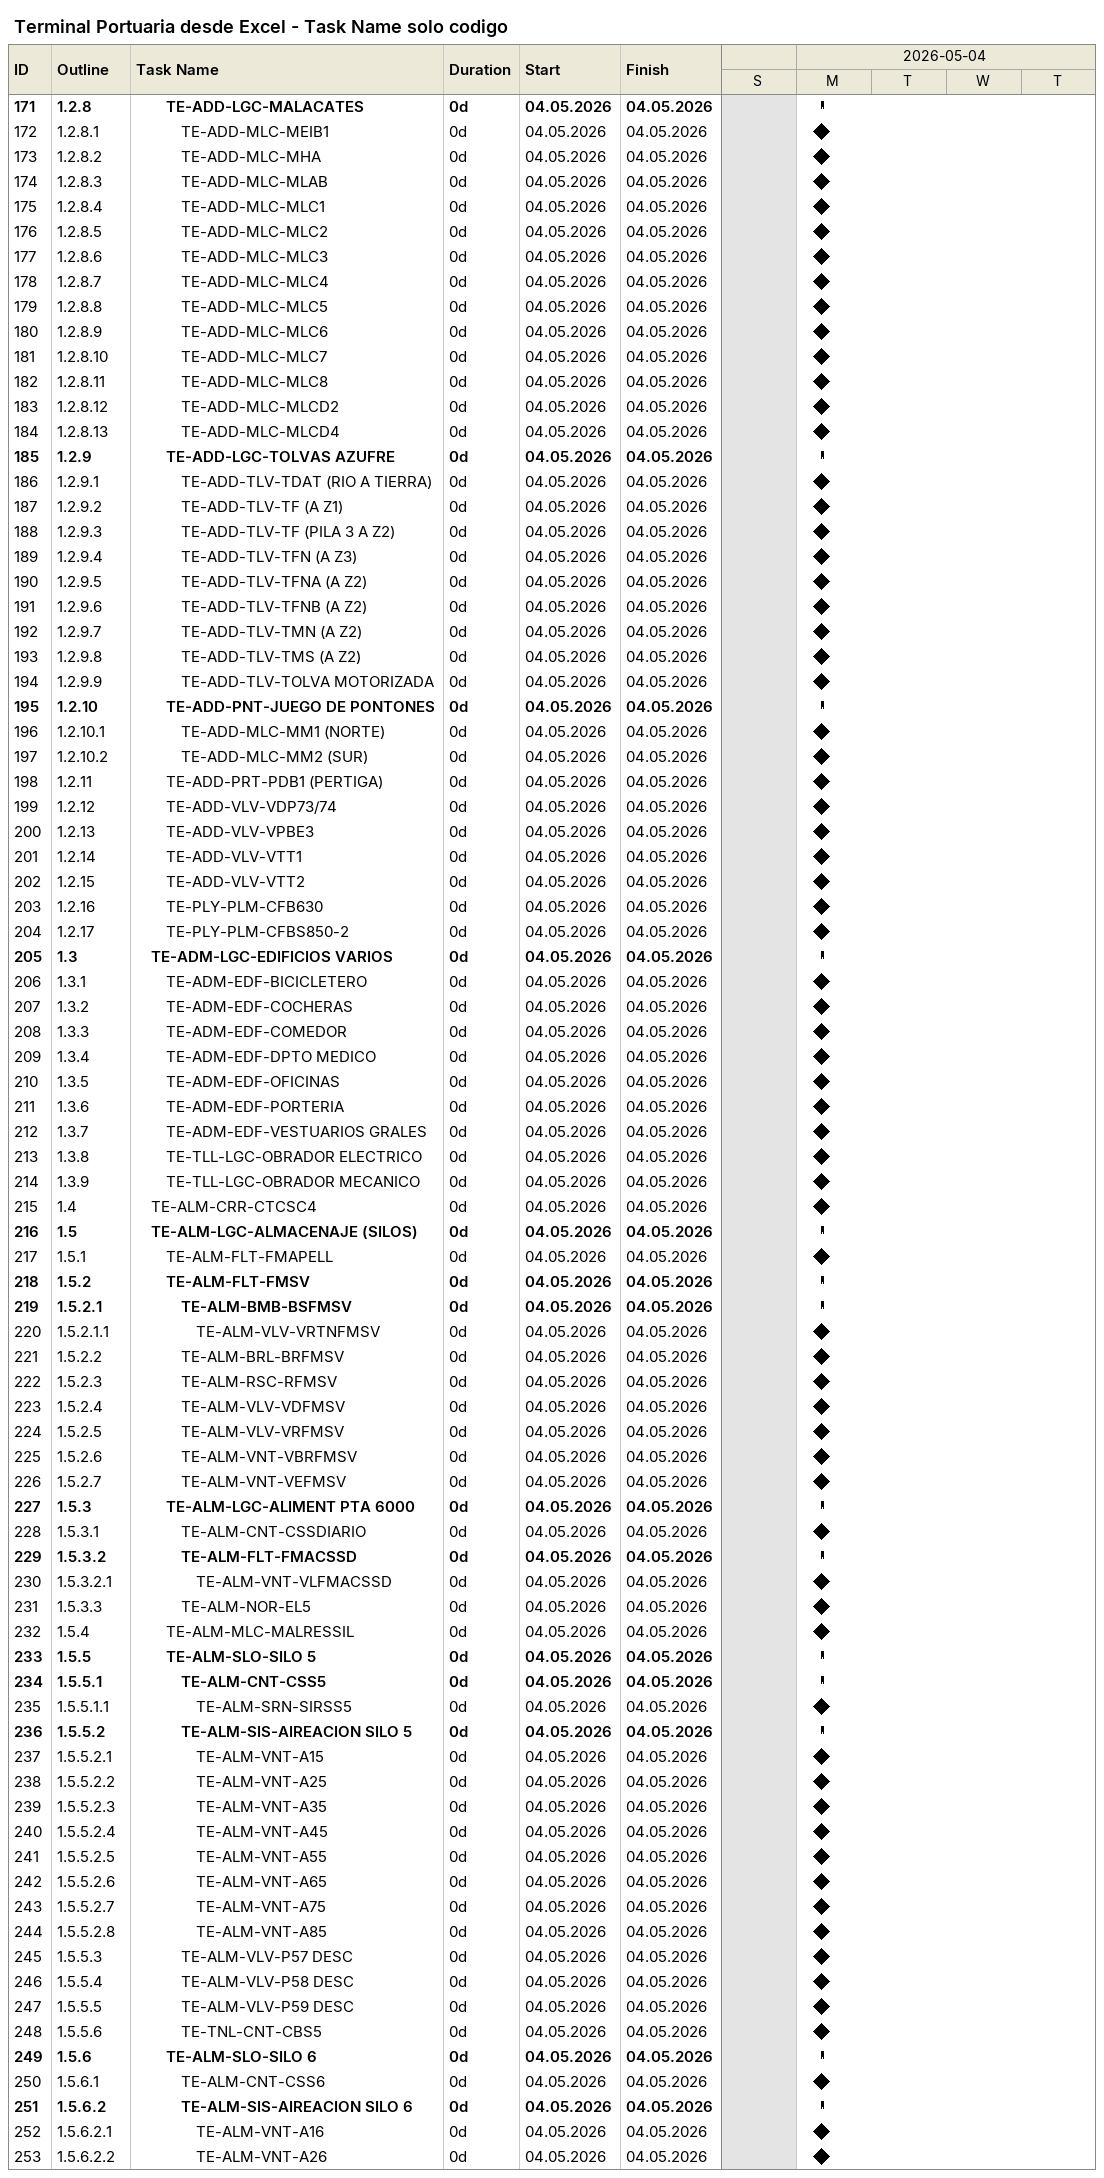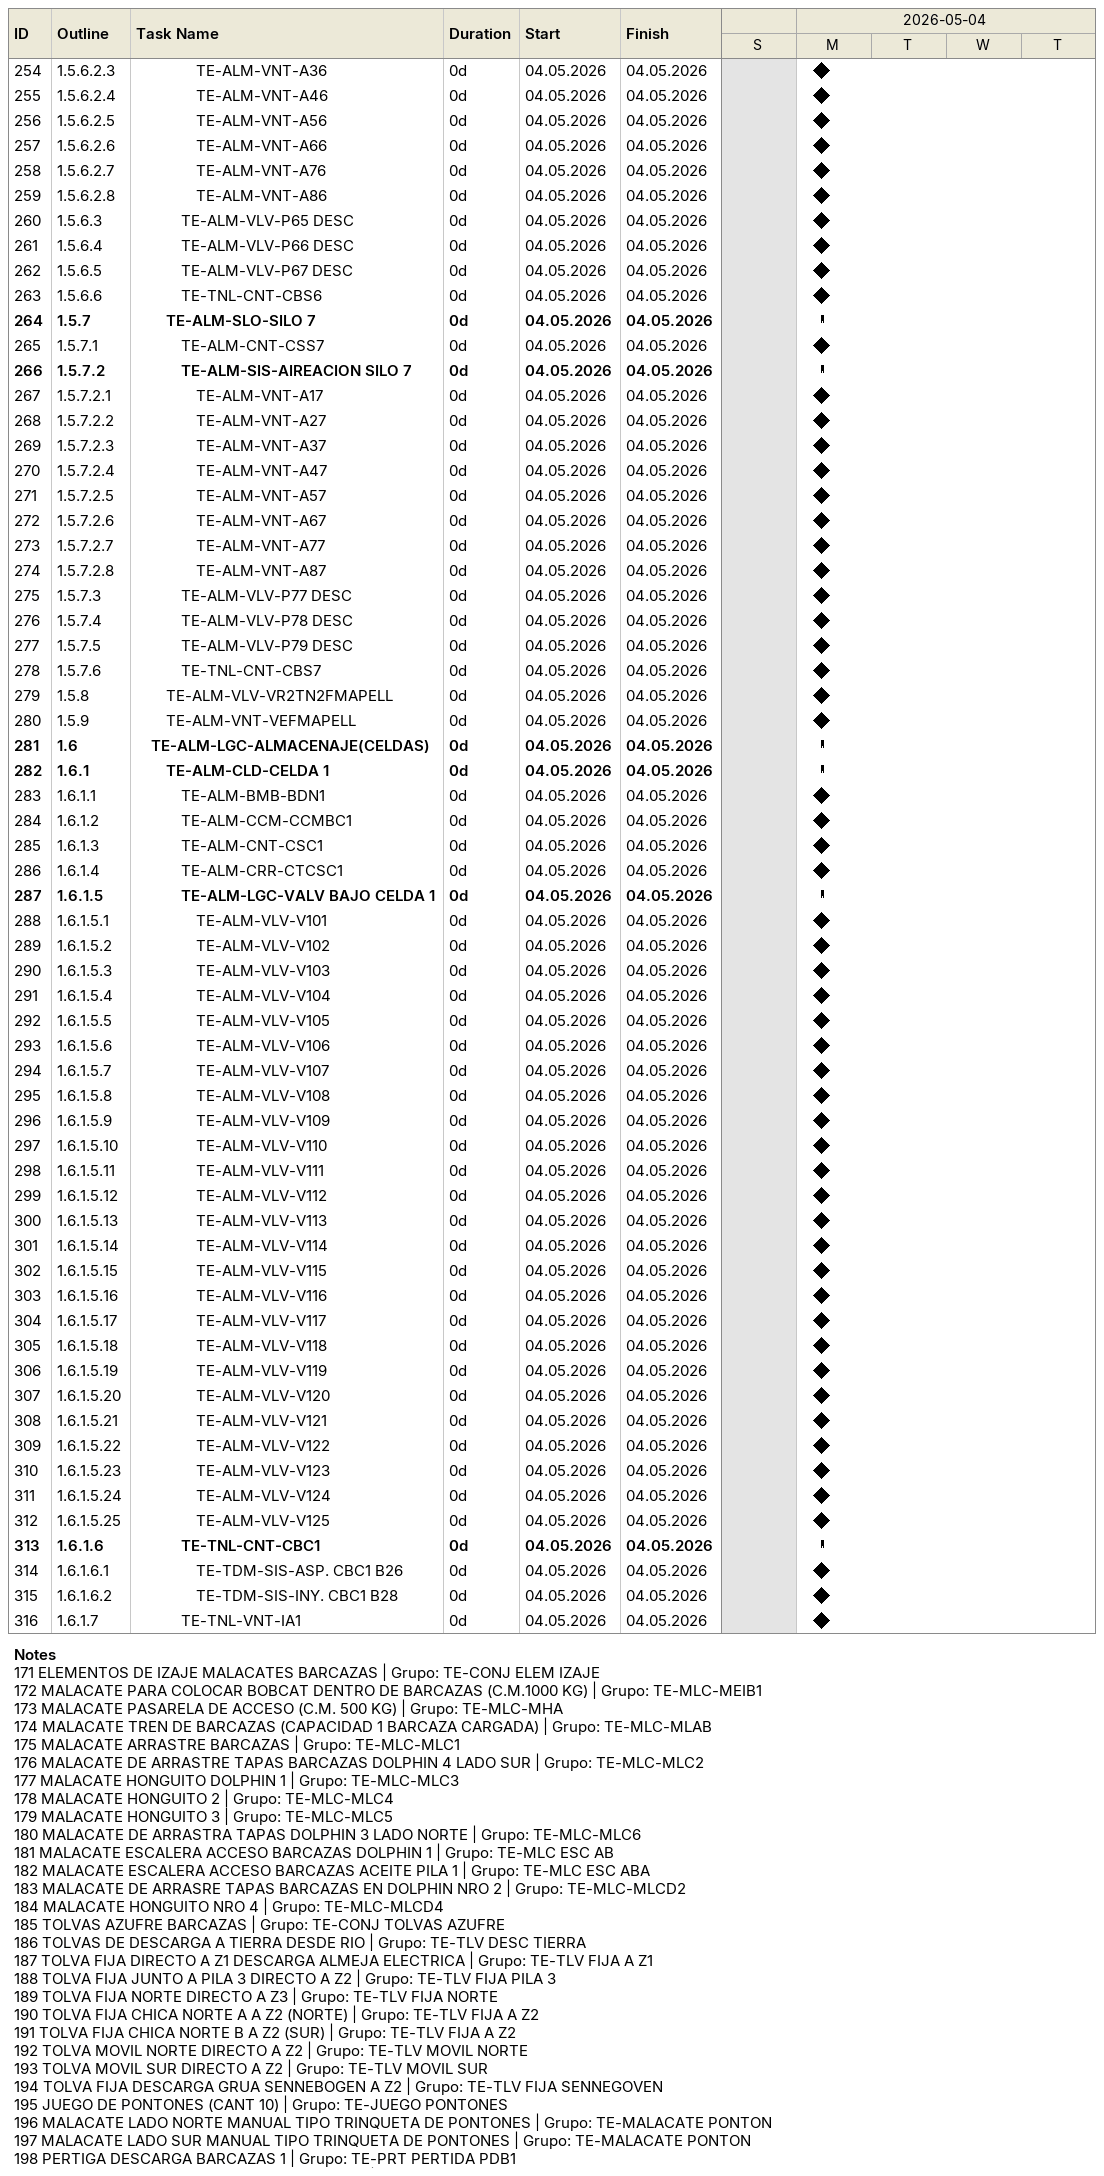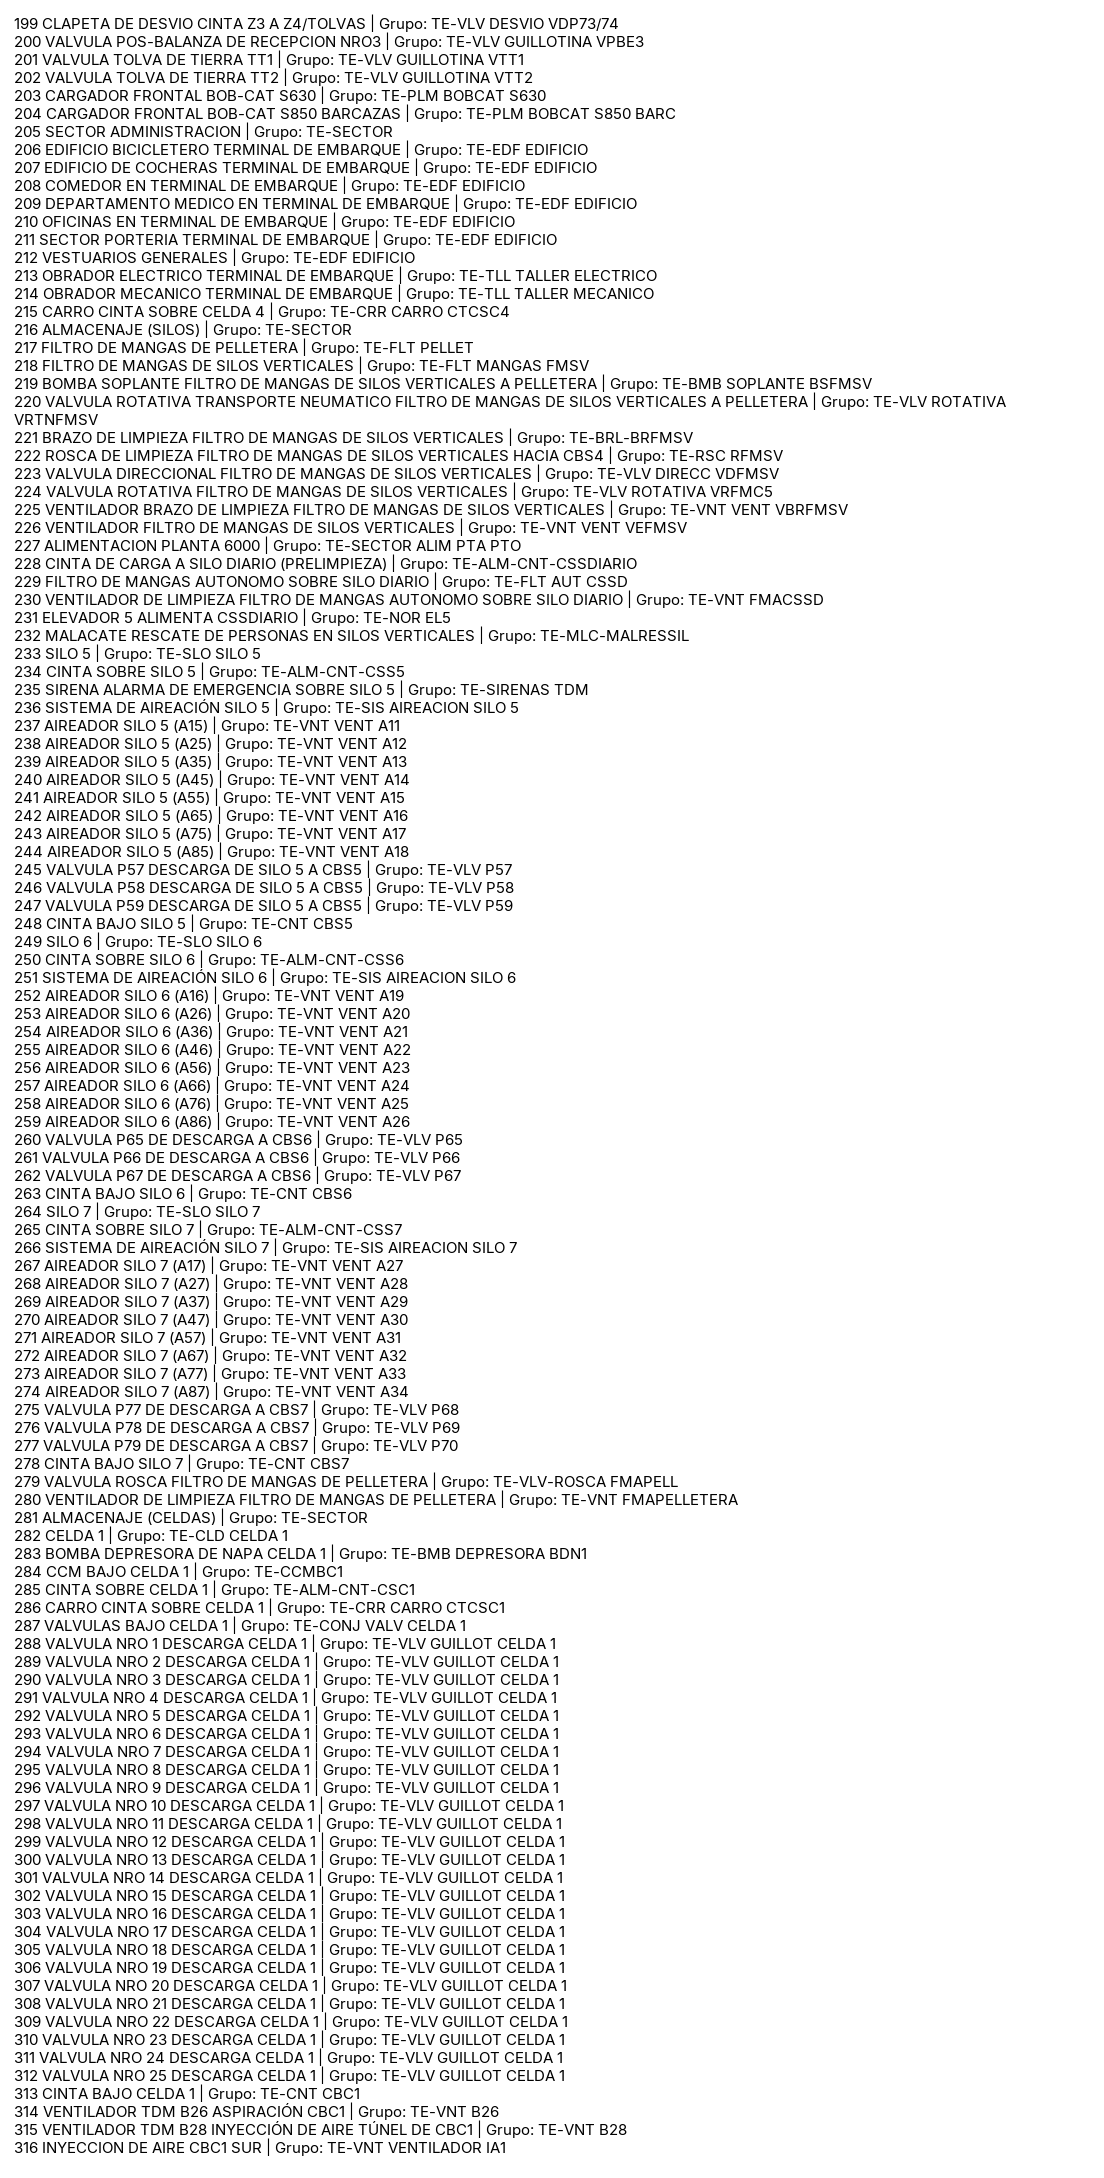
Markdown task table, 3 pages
Terminal Portuaria desde Excel - Task Name solo codigo

| ID | WBS | Task | Duration | Start | Finish |
|---|---|---|---|---|---|
| 171 | 1.2.8 | **TE-ADD-LGC-MALACATES** | 0d | 2026-05-04 | 2026-05-04 |
| 172 | 1.2.8.1 | TE-ADD-MLC-MEIB1 | 0d | 2026-05-04 | 2026-05-04 |
| 173 | 1.2.8.2 | TE-ADD-MLC-MHA | 0d | 2026-05-04 | 2026-05-04 |
| 174 | 1.2.8.3 | TE-ADD-MLC-MLAB | 0d | 2026-05-04 | 2026-05-04 |
| 175 | 1.2.8.4 | TE-ADD-MLC-MLC1 | 0d | 2026-05-04 | 2026-05-04 |
| 176 | 1.2.8.5 | TE-ADD-MLC-MLC2 | 0d | 2026-05-04 | 2026-05-04 |
| 177 | 1.2.8.6 | TE-ADD-MLC-MLC3 | 0d | 2026-05-04 | 2026-05-04 |
| 178 | 1.2.8.7 | TE-ADD-MLC-MLC4 | 0d | 2026-05-04 | 2026-05-04 |
| 179 | 1.2.8.8 | TE-ADD-MLC-MLC5 | 0d | 2026-05-04 | 2026-05-04 |
| 180 | 1.2.8.9 | TE-ADD-MLC-MLC6 | 0d | 2026-05-04 | 2026-05-04 |
| 181 | 1.2.8.10 | TE-ADD-MLC-MLC7 | 0d | 2026-05-04 | 2026-05-04 |
| 182 | 1.2.8.11 | TE-ADD-MLC-MLC8 | 0d | 2026-05-04 | 2026-05-04 |
| 183 | 1.2.8.12 | TE-ADD-MLC-MLCD2 | 0d | 2026-05-04 | 2026-05-04 |
| 184 | 1.2.8.13 | TE-ADD-MLC-MLCD4 | 0d | 2026-05-04 | 2026-05-04 |
| 185 | 1.2.9 | **TE-ADD-LGC-TOLVAS AZUFRE** | 0d | 2026-05-04 | 2026-05-04 |
| 186 | 1.2.9.1 | TE-ADD-TLV-TDAT (RIO A TIERRA) | 0d | 2026-05-04 | 2026-05-04 |
| 187 | 1.2.9.2 | TE-ADD-TLV-TF (A Z1) | 0d | 2026-05-04 | 2026-05-04 |
| 188 | 1.2.9.3 | TE-ADD-TLV-TF (PILA 3 A Z2) | 0d | 2026-05-04 | 2026-05-04 |
| 189 | 1.2.9.4 | TE-ADD-TLV-TFN (A Z3) | 0d | 2026-05-04 | 2026-05-04 |
| 190 | 1.2.9.5 | TE-ADD-TLV-TFNA (A Z2) | 0d | 2026-05-04 | 2026-05-04 |
| 191 | 1.2.9.6 | TE-ADD-TLV-TFNB (A Z2) | 0d | 2026-05-04 | 2026-05-04 |
| 192 | 1.2.9.7 | TE-ADD-TLV-TMN (A Z2) | 0d | 2026-05-04 | 2026-05-04 |
| 193 | 1.2.9.8 | TE-ADD-TLV-TMS (A Z2) | 0d | 2026-05-04 | 2026-05-04 |
| 194 | 1.2.9.9 | TE-ADD-TLV-TOLVA MOTORIZADA | 0d | 2026-05-04 | 2026-05-04 |
| 195 | 1.2.10 | **TE-ADD-PNT-JUEGO DE PONTONES** | 0d | 2026-05-04 | 2026-05-04 |
| 196 | 1.2.10.1 | TE-ADD-MLC-MM1 (NORTE) | 0d | 2026-05-04 | 2026-05-04 |
| 197 | 1.2.10.2 | TE-ADD-MLC-MM2 (SUR) | 0d | 2026-05-04 | 2026-05-04 |
| 198 | 1.2.11 | TE-ADD-PRT-PDB1 (PERTIGA) | 0d | 2026-05-04 | 2026-05-04 |
| 199 | 1.2.12 | TE-ADD-VLV-VDP73/74 | 0d | 2026-05-04 | 2026-05-04 |
| 200 | 1.2.13 | TE-ADD-VLV-VPBE3 | 0d | 2026-05-04 | 2026-05-04 |
| 201 | 1.2.14 | TE-ADD-VLV-VTT1 | 0d | 2026-05-04 | 2026-05-04 |
| 202 | 1.2.15 | TE-ADD-VLV-VTT2 | 0d | 2026-05-04 | 2026-05-04 |
| 203 | 1.2.16 | TE-PLY-PLM-CFB630 | 0d | 2026-05-04 | 2026-05-04 |
| 204 | 1.2.17 | TE-PLY-PLM-CFBS850-2 | 0d | 2026-05-04 | 2026-05-04 |
| 205 | 1.3 | **TE-ADM-LGC-EDIFICIOS VARIOS** | 0d | 2026-05-04 | 2026-05-04 |
| 206 | 1.3.1 | TE-ADM-EDF-BICICLETERO | 0d | 2026-05-04 | 2026-05-04 |
| 207 | 1.3.2 | TE-ADM-EDF-COCHERAS | 0d | 2026-05-04 | 2026-05-04 |
| 208 | 1.3.3 | TE-ADM-EDF-COMEDOR | 0d | 2026-05-04 | 2026-05-04 |
| 209 | 1.3.4 | TE-ADM-EDF-DPTO MEDICO | 0d | 2026-05-04 | 2026-05-04 |
| 210 | 1.3.5 | TE-ADM-EDF-OFICINAS | 0d | 2026-05-04 | 2026-05-04 |
| 211 | 1.3.6 | TE-ADM-EDF-PORTERIA | 0d | 2026-05-04 | 2026-05-04 |
| 212 | 1.3.7 | TE-ADM-EDF-VESTUARIOS GRALES | 0d | 2026-05-04 | 2026-05-04 |
| 213 | 1.3.8 | TE-TLL-LGC-OBRADOR ELECTRICO | 0d | 2026-05-04 | 2026-05-04 |
| 214 | 1.3.9 | TE-TLL-LGC-OBRADOR MECANICO | 0d | 2026-05-04 | 2026-05-04 |
| 215 | 1.4 | TE-ALM-CRR-CTCSC4 | 0d | 2026-05-04 | 2026-05-04 |
| 216 | 1.5 | **TE-ALM-LGC-ALMACENAJE (SILOS)** | 0d | 2026-05-04 | 2026-05-04 |
| 217 | 1.5.1 | TE-ALM-FLT-FMAPELL | 0d | 2026-05-04 | 2026-05-04 |
| 218 | 1.5.2 | **TE-ALM-FLT-FMSV** | 0d | 2026-05-04 | 2026-05-04 |
| 219 | 1.5.2.1 | **TE-ALM-BMB-BSFMSV** | 0d | 2026-05-04 | 2026-05-04 |
| 220 | 1.5.2.1.1 | TE-ALM-VLV-VRTNFMSV | 0d | 2026-05-04 | 2026-05-04 |
| 221 | 1.5.2.2 | TE-ALM-BRL-BRFMSV | 0d | 2026-05-04 | 2026-05-04 |
| 222 | 1.5.2.3 | TE-ALM-RSC-RFMSV | 0d | 2026-05-04 | 2026-05-04 |
| 223 | 1.5.2.4 | TE-ALM-VLV-VDFMSV | 0d | 2026-05-04 | 2026-05-04 |
| 224 | 1.5.2.5 | TE-ALM-VLV-VRFMSV | 0d | 2026-05-04 | 2026-05-04 |
| 225 | 1.5.2.6 | TE-ALM-VNT-VBRFMSV | 0d | 2026-05-04 | 2026-05-04 |
| 226 | 1.5.2.7 | TE-ALM-VNT-VEFMSV | 0d | 2026-05-04 | 2026-05-04 |
| 227 | 1.5.3 | **TE-ALM-LGC-ALIMENT PTA 6000** | 0d | 2026-05-04 | 2026-05-04 |
| 228 | 1.5.3.1 | TE-ALM-CNT-CSSDIARIO | 0d | 2026-05-04 | 2026-05-04 |
| 229 | 1.5.3.2 | **TE-ALM-FLT-FMACSSD** | 0d | 2026-05-04 | 2026-05-04 |
| 230 | 1.5.3.2.1 | TE-ALM-VNT-VLFMACSSD | 0d | 2026-05-04 | 2026-05-04 |
| 231 | 1.5.3.3 | TE-ALM-NOR-EL5 | 0d | 2026-05-04 | 2026-05-04 |
| 232 | 1.5.4 | TE-ALM-MLC-MALRESSIL | 0d | 2026-05-04 | 2026-05-04 |
| 233 | 1.5.5 | **TE-ALM-SLO-SILO 5** | 0d | 2026-05-04 | 2026-05-04 |
| 234 | 1.5.5.1 | **TE-ALM-CNT-CSS5** | 0d | 2026-05-04 | 2026-05-04 |
| 235 | 1.5.5.1.1 | TE-ALM-SRN-SIRSS5 | 0d | 2026-05-04 | 2026-05-04 |
| 236 | 1.5.5.2 | **TE-ALM-SIS-AIREACION SILO 5** | 0d | 2026-05-04 | 2026-05-04 |
| 237 | 1.5.5.2.1 | TE-ALM-VNT-A15 | 0d | 2026-05-04 | 2026-05-04 |
| 238 | 1.5.5.2.2 | TE-ALM-VNT-A25 | 0d | 2026-05-04 | 2026-05-04 |
| 239 | 1.5.5.2.3 | TE-ALM-VNT-A35 | 0d | 2026-05-04 | 2026-05-04 |
| 240 | 1.5.5.2.4 | TE-ALM-VNT-A45 | 0d | 2026-05-04 | 2026-05-04 |
| 241 | 1.5.5.2.5 | TE-ALM-VNT-A55 | 0d | 2026-05-04 | 2026-05-04 |
| 242 | 1.5.5.2.6 | TE-ALM-VNT-A65 | 0d | 2026-05-04 | 2026-05-04 |
| 243 | 1.5.5.2.7 | TE-ALM-VNT-A75 | 0d | 2026-05-04 | 2026-05-04 |
| 244 | 1.5.5.2.8 | TE-ALM-VNT-A85 | 0d | 2026-05-04 | 2026-05-04 |
| 245 | 1.5.5.3 | TE-ALM-VLV-P57 DESC | 0d | 2026-05-04 | 2026-05-04 |
| 246 | 1.5.5.4 | TE-ALM-VLV-P58 DESC | 0d | 2026-05-04 | 2026-05-04 |
| 247 | 1.5.5.5 | TE-ALM-VLV-P59 DESC | 0d | 2026-05-04 | 2026-05-04 |
| 248 | 1.5.5.6 | TE-TNL-CNT-CBS5 | 0d | 2026-05-04 | 2026-05-04 |
| 249 | 1.5.6 | **TE-ALM-SLO-SILO 6** | 0d | 2026-05-04 | 2026-05-04 |
| 250 | 1.5.6.1 | TE-ALM-CNT-CSS6 | 0d | 2026-05-04 | 2026-05-04 |
| 251 | 1.5.6.2 | **TE-ALM-SIS-AIREACION SILO 6** | 0d | 2026-05-04 | 2026-05-04 |
| 252 | 1.5.6.2.1 | TE-ALM-VNT-A16 | 0d | 2026-05-04 | 2026-05-04 |
| 253 | 1.5.6.2.2 | TE-ALM-VNT-A26 | 0d | 2026-05-04 | 2026-05-04 |
| 254 | 1.5.6.2.3 | TE-ALM-VNT-A36 | 0d | 2026-05-04 | 2026-05-04 |
| 255 | 1.5.6.2.4 | TE-ALM-VNT-A46 | 0d | 2026-05-04 | 2026-05-04 |
| 256 | 1.5.6.2.5 | TE-ALM-VNT-A56 | 0d | 2026-05-04 | 2026-05-04 |
| 257 | 1.5.6.2.6 | TE-ALM-VNT-A66 | 0d | 2026-05-04 | 2026-05-04 |
| 258 | 1.5.6.2.7 | TE-ALM-VNT-A76 | 0d | 2026-05-04 | 2026-05-04 |
| 259 | 1.5.6.2.8 | TE-ALM-VNT-A86 | 0d | 2026-05-04 | 2026-05-04 |
| 260 | 1.5.6.3 | TE-ALM-VLV-P65 DESC | 0d | 2026-05-04 | 2026-05-04 |
| 261 | 1.5.6.4 | TE-ALM-VLV-P66 DESC | 0d | 2026-05-04 | 2026-05-04 |
| 262 | 1.5.6.5 | TE-ALM-VLV-P67 DESC | 0d | 2026-05-04 | 2026-05-04 |
| 263 | 1.5.6.6 | TE-TNL-CNT-CBS6 | 0d | 2026-05-04 | 2026-05-04 |
| 264 | 1.5.7 | **TE-ALM-SLO-SILO 7** | 0d | 2026-05-04 | 2026-05-04 |
| 265 | 1.5.7.1 | TE-ALM-CNT-CSS7 | 0d | 2026-05-04 | 2026-05-04 |
| 266 | 1.5.7.2 | **TE-ALM-SIS-AIREACION SILO 7** | 0d | 2026-05-04 | 2026-05-04 |
| 267 | 1.5.7.2.1 | TE-ALM-VNT-A17 | 0d | 2026-05-04 | 2026-05-04 |
| 268 | 1.5.7.2.2 | TE-ALM-VNT-A27 | 0d | 2026-05-04 | 2026-05-04 |
| 269 | 1.5.7.2.3 | TE-ALM-VNT-A37 | 0d | 2026-05-04 | 2026-05-04 |
| 270 | 1.5.7.2.4 | TE-ALM-VNT-A47 | 0d | 2026-05-04 | 2026-05-04 |
| 271 | 1.5.7.2.5 | TE-ALM-VNT-A57 | 0d | 2026-05-04 | 2026-05-04 |
| 272 | 1.5.7.2.6 | TE-ALM-VNT-A67 | 0d | 2026-05-04 | 2026-05-04 |
| 273 | 1.5.7.2.7 | TE-ALM-VNT-A77 | 0d | 2026-05-04 | 2026-05-04 |
| 274 | 1.5.7.2.8 | TE-ALM-VNT-A87 | 0d | 2026-05-04 | 2026-05-04 |
| 275 | 1.5.7.3 | TE-ALM-VLV-P77 DESC | 0d | 2026-05-04 | 2026-05-04 |
| 276 | 1.5.7.4 | TE-ALM-VLV-P78 DESC | 0d | 2026-05-04 | 2026-05-04 |
| 277 | 1.5.7.5 | TE-ALM-VLV-P79 DESC | 0d | 2026-05-04 | 2026-05-04 |
| 278 | 1.5.7.6 | TE-TNL-CNT-CBS7 | 0d | 2026-05-04 | 2026-05-04 |
| 279 | 1.5.8 | TE-ALM-VLV-VR2TN2FMAPELL | 0d | 2026-05-04 | 2026-05-04 |
| 280 | 1.5.9 | TE-ALM-VNT-VEFMAPELL | 0d | 2026-05-04 | 2026-05-04 |
| 281 | 1.6 | **TE-ALM-LGC-ALMACENAJE(CELDAS)** | 0d | 2026-05-04 | 2026-05-04 |
| 282 | 1.6.1 | **TE-ALM-CLD-CELDA 1** | 0d | 2026-05-04 | 2026-05-04 |
| 283 | 1.6.1.1 | TE-ALM-BMB-BDN1 | 0d | 2026-05-04 | 2026-05-04 |
| 284 | 1.6.1.2 | TE-ALM-CCM-CCMBC1 | 0d | 2026-05-04 | 2026-05-04 |
| 285 | 1.6.1.3 | TE-ALM-CNT-CSC1 | 0d | 2026-05-04 | 2026-05-04 |
| 286 | 1.6.1.4 | TE-ALM-CRR-CTCSC1 | 0d | 2026-05-04 | 2026-05-04 |
| 287 | 1.6.1.5 | **TE-ALM-LGC-VALV BAJO CELDA 1** | 0d | 2026-05-04 | 2026-05-04 |
| 288 | 1.6.1.5.1 | TE-ALM-VLV-V101 | 0d | 2026-05-04 | 2026-05-04 |
| 289 | 1.6.1.5.2 | TE-ALM-VLV-V102 | 0d | 2026-05-04 | 2026-05-04 |
| 290 | 1.6.1.5.3 | TE-ALM-VLV-V103 | 0d | 2026-05-04 | 2026-05-04 |
| 291 | 1.6.1.5.4 | TE-ALM-VLV-V104 | 0d | 2026-05-04 | 2026-05-04 |
| 292 | 1.6.1.5.5 | TE-ALM-VLV-V105 | 0d | 2026-05-04 | 2026-05-04 |
| 293 | 1.6.1.5.6 | TE-ALM-VLV-V106 | 0d | 2026-05-04 | 2026-05-04 |
| 294 | 1.6.1.5.7 | TE-ALM-VLV-V107 | 0d | 2026-05-04 | 2026-05-04 |
| 295 | 1.6.1.5.8 | TE-ALM-VLV-V108 | 0d | 2026-05-04 | 2026-05-04 |
| 296 | 1.6.1.5.9 | TE-ALM-VLV-V109 | 0d | 2026-05-04 | 2026-05-04 |
| 297 | 1.6.1.5.10 | TE-ALM-VLV-V110 | 0d | 2026-05-04 | 2026-05-04 |
| 298 | 1.6.1.5.11 | TE-ALM-VLV-V111 | 0d | 2026-05-04 | 2026-05-04 |
| 299 | 1.6.1.5.12 | TE-ALM-VLV-V112 | 0d | 2026-05-04 | 2026-05-04 |
| 300 | 1.6.1.5.13 | TE-ALM-VLV-V113 | 0d | 2026-05-04 | 2026-05-04 |
| 301 | 1.6.1.5.14 | TE-ALM-VLV-V114 | 0d | 2026-05-04 | 2026-05-04 |
| 302 | 1.6.1.5.15 | TE-ALM-VLV-V115 | 0d | 2026-05-04 | 2026-05-04 |
| 303 | 1.6.1.5.16 | TE-ALM-VLV-V116 | 0d | 2026-05-04 | 2026-05-04 |
| 304 | 1.6.1.5.17 | TE-ALM-VLV-V117 | 0d | 2026-05-04 | 2026-05-04 |
| 305 | 1.6.1.5.18 | TE-ALM-VLV-V118 | 0d | 2026-05-04 | 2026-05-04 |
| 306 | 1.6.1.5.19 | TE-ALM-VLV-V119 | 0d | 2026-05-04 | 2026-05-04 |
| 307 | 1.6.1.5.20 | TE-ALM-VLV-V120 | 0d | 2026-05-04 | 2026-05-04 |
| 308 | 1.6.1.5.21 | TE-ALM-VLV-V121 | 0d | 2026-05-04 | 2026-05-04 |
| 309 | 1.6.1.5.22 | TE-ALM-VLV-V122 | 0d | 2026-05-04 | 2026-05-04 |
| 310 | 1.6.1.5.23 | TE-ALM-VLV-V123 | 0d | 2026-05-04 | 2026-05-04 |
| 311 | 1.6.1.5.24 | TE-ALM-VLV-V124 | 0d | 2026-05-04 | 2026-05-04 |
| 312 | 1.6.1.5.25 | TE-ALM-VLV-V125 | 0d | 2026-05-04 | 2026-05-04 |
| 313 | 1.6.1.6 | **TE-TNL-CNT-CBC1** | 0d | 2026-05-04 | 2026-05-04 |
| 314 | 1.6.1.6.1 | TE-TDM-SIS-ASP. CBC1 B26 | 0d | 2026-05-04 | 2026-05-04 |
| 315 | 1.6.1.6.2 | TE-TDM-SIS-INY. CBC1 B28 | 0d | 2026-05-04 | 2026-05-04 |
| 316 | 1.6.1.7 | TE-TNL-VNT-IA1 | 0d | 2026-05-04 | 2026-05-04 |

Notes
- 171: ELEMENTOS DE IZAJE MALACATES BARCAZAS | Grupo: TE-CONJ ELEM IZAJE
- 172: MALACATE PARA COLOCAR BOBCAT DENTRO DE BARCAZAS (C.M.1000 KG) | Grupo: TE-MLC-MEIB1
- 173: MALACATE PASARELA DE ACCESO (C.M. 500 KG) | Grupo: TE-MLC-MHA
- 174: MALACATE TREN DE BARCAZAS (CAPACIDAD 1 BARCAZA CARGADA) | Grupo: TE-MLC-MLAB
- 175: MALACATE ARRASTRE BARCAZAS | Grupo: TE-MLC-MLC1
- 176: MALACATE DE ARRASTRE TAPAS BARCAZAS DOLPHIN 4 LADO SUR | Grupo: TE-MLC-MLC2
- 177: MALACATE HONGUITO DOLPHIN 1 | Grupo: TE-MLC-MLC3
- 178: MALACATE HONGUITO 2 | Grupo: TE-MLC-MLC4
- 179: MALACATE HONGUITO 3 | Grupo: TE-MLC-MLC5
- 180: MALACATE DE ARRASTRA TAPAS DOLPHIN 3 LADO NORTE | Grupo: TE-MLC-MLC6
- 181: MALACATE ESCALERA ACCESO BARCAZAS DOLPHIN 1 | Grupo: TE-MLC ESC AB
- 182: MALACATE ESCALERA ACCESO BARCAZAS ACEITE PILA 1 | Grupo: TE-MLC ESC ABA
- 183: MALACATE DE ARRASRE TAPAS BARCAZAS EN DOLPHIN NRO 2 | Grupo: TE-MLC-MLCD2
- 184: MALACATE HONGUITO NRO 4 | Grupo: TE-MLC-MLCD4
- 185: TOLVAS AZUFRE BARCAZAS | Grupo: TE-CONJ TOLVAS AZUFRE
- 186: TOLVAS DE DESCARGA A TIERRA DESDE RIO | Grupo: TE-TLV DESC TIERRA
- 187: TOLVA FIJA DIRECTO A Z1 DESCARGA ALMEJA ELECTRICA | Grupo: TE-TLV FIJA A Z1
- 188: TOLVA FIJA JUNTO A PILA 3 DIRECTO A Z2 | Grupo: TE-TLV FIJA PILA 3
- 189: TOLVA FIJA NORTE DIRECTO A Z3 | Grupo: TE-TLV FIJA NORTE
- 190: TOLVA FIJA CHICA NORTE A A Z2 (NORTE) | Grupo: TE-TLV FIJA A Z2
- 191: TOLVA FIJA CHICA NORTE B A Z2 (SUR) | Grupo: TE-TLV FIJA A Z2
- 192: TOLVA MOVIL NORTE DIRECTO A Z2 | Grupo: TE-TLV MOVIL NORTE
- 193: TOLVA MOVIL SUR DIRECTO A Z2 | Grupo: TE-TLV MOVIL SUR
- 194: TOLVA FIJA DESCARGA GRUA SENNEBOGEN A Z2 | Grupo: TE-TLV FIJA SENNEGOVEN
- 195: JUEGO DE PONTONES (CANT 10) | Grupo: TE-JUEGO PONTONES
- 196: MALACATE LADO NORTE MANUAL TIPO TRINQUETA DE PONTONES | Grupo: TE-MALACATE PONTON
- 197: MALACATE LADO SUR MANUAL TIPO TRINQUETA DE PONTONES | Grupo: TE-MALACATE PONTON
- 198: PERTIGA DESCARGA BARCAZAS 1 | Grupo: TE-PRT PERTIDA PDB1
- 199: CLAPETA DE DESVIO CINTA Z3 A Z4/TOLVAS | Grupo: TE-VLV DESVIO VDP73/74
- 200: VALVULA POS-BALANZA DE RECEPCION NRO3 | Grupo: TE-VLV GUILLOTINA VPBE3
- 201: VALVULA TOLVA DE TIERRA TT1 | Grupo: TE-VLV GUILLOTINA VTT1
- 202: VALVULA TOLVA DE TIERRA TT2 | Grupo: TE-VLV GUILLOTINA VTT2
- 203: CARGADOR FRONTAL BOB-CAT S630 | Grupo: TE-PLM BOBCAT S630
- 204: CARGADOR FRONTAL BOB-CAT S850 BARCAZAS | Grupo: TE-PLM BOBCAT S850 BARC
- 205: SECTOR ADMINISTRACION | Grupo: TE-SECTOR
- 206: EDIFICIO BICICLETERO TERMINAL DE EMBARQUE | Grupo: TE-EDF EDIFICIO
- 207: EDIFICIO DE COCHERAS TERMINAL DE EMBARQUE | Grupo: TE-EDF EDIFICIO
- 208: COMEDOR EN TERMINAL DE EMBARQUE | Grupo: TE-EDF EDIFICIO
- 209: DEPARTAMENTO MEDICO EN TERMINAL DE EMBARQUE | Grupo: TE-EDF EDIFICIO
- 210: OFICINAS EN TERMINAL DE EMBARQUE | Grupo: TE-EDF EDIFICIO
- 211: SECTOR PORTERIA TERMINAL DE EMBARQUE | Grupo: TE-EDF EDIFICIO
- 212: VESTUARIOS GENERALES | Grupo: TE-EDF EDIFICIO
- 213: OBRADOR ELECTRICO TERMINAL DE EMBARQUE | Grupo: TE-TLL TALLER ELECTRICO
- 214: OBRADOR MECANICO TERMINAL DE EMBARQUE | Grupo: TE-TLL TALLER MECANICO
- 215: CARRO CINTA SOBRE CELDA 4 | Grupo: TE-CRR CARRO CTCSC4
- 216: ALMACENAJE (SILOS) | Grupo: TE-SECTOR
- 217: FILTRO DE MANGAS DE PELLETERA | Grupo: TE-FLT PELLET
- 218: FILTRO DE MANGAS DE SILOS VERTICALES | Grupo: TE-FLT MANGAS FMSV
- 219: BOMBA SOPLANTE FILTRO DE MANGAS DE SILOS VERTICALES A PELLETERA | Grupo: TE-BMB SOPLANTE BSFMSV
- 220: VALVULA ROTATIVA TRANSPORTE NEUMATICO FILTRO DE MANGAS DE SILOS VERTICALES A PELLETERA | Grupo: TE-VLV ROTATIVA VRTNFMSV
- 221: BRAZO DE LIMPIEZA FILTRO DE MANGAS DE SILOS VERTICALES | Grupo: TE-BRL-BRFMSV
- 222: ROSCA DE LIMPIEZA FILTRO DE MANGAS DE SILOS VERTICALES HACIA CBS4 | Grupo: TE-RSC RFMSV
- 223: VALVULA DIRECCIONAL FILTRO DE MANGAS DE SILOS VERTICALES | Grupo: TE-VLV DIRECC VDFMSV
- 224: VALVULA ROTATIVA FILTRO DE MANGAS DE SILOS VERTICALES | Grupo: TE-VLV ROTATIVA VRFMC5
- 225: VENTILADOR BRAZO DE LIMPIEZA FILTRO DE MANGAS DE SILOS VERTICALES | Grupo: TE-VNT VENT VBRFMSV
- 226: VENTILADOR FILTRO DE MANGAS DE SILOS VERTICALES | Grupo: TE-VNT VENT VEFMSV
- 227: ALIMENTACION PLANTA 6000 | Grupo: TE-SECTOR ALIM PTA PTO
- 228: CINTA DE CARGA A SILO DIARIO (PRELIMPIEZA) | Grupo: TE-ALM-CNT-CSSDIARIO
- 229: FILTRO DE MANGAS AUTONOMO SOBRE SILO DIARIO | Grupo: TE-FLT AUT CSSD
- 230: VENTILADOR DE LIMPIEZA FILTRO DE MANGAS AUTONOMO SOBRE SILO DIARIO | Grupo: TE-VNT FMACSSD
- 231: ELEVADOR 5 ALIMENTA CSSDIARIO | Grupo: TE-NOR EL5
- 232: MALACATE RESCATE DE PERSONAS EN SILOS VERTICALES | Grupo: TE-MLC-MALRESSIL
- 233: SILO 5 | Grupo: TE-SLO SILO 5
- 234: CINTA SOBRE SILO 5 | Grupo: TE-ALM-CNT-CSS5
- 235: SIRENA ALARMA DE EMERGENCIA SOBRE SILO 5 | Grupo: TE-SIRENAS TDM
- 236: SISTEMA DE AIREACIÓN SILO 5 | Grupo: TE-SIS AIREACION SILO 5
- 237: AIREADOR SILO 5 (A15) | Grupo: TE-VNT VENT A11
- 238: AIREADOR SILO 5 (A25) | Grupo: TE-VNT VENT A12
- 239: AIREADOR SILO 5 (A35) | Grupo: TE-VNT VENT A13
- 240: AIREADOR SILO 5 (A45) | Grupo: TE-VNT VENT A14
- 241: AIREADOR SILO 5 (A55) | Grupo: TE-VNT VENT A15
- 242: AIREADOR SILO 5 (A65) | Grupo: TE-VNT VENT A16
- 243: AIREADOR SILO 5 (A75) | Grupo: TE-VNT VENT A17
- 244: AIREADOR SILO 5 (A85) | Grupo: TE-VNT VENT A18
- 245: VALVULA P57 DESCARGA DE SILO 5 A CBS5 | Grupo: TE-VLV P57
- 246: VALVULA P58 DESCARGA DE SILO 5 A CBS5 | Grupo: TE-VLV P58
- 247: VALVULA P59 DESCARGA DE SILO 5 A CBS5 | Grupo: TE-VLV P59
- 248: CINTA BAJO SILO 5 | Grupo: TE-CNT CBS5
- 249: SILO 6 | Grupo: TE-SLO SILO 6
- 250: CINTA SOBRE SILO 6 | Grupo: TE-ALM-CNT-CSS6
- 251: SISTEMA DE AIREACIÓN SILO 6 | Grupo: TE-SIS AIREACION SILO 6
- 252: AIREADOR SILO 6 (A16) | Grupo: TE-VNT VENT A19
- 253: AIREADOR SILO 6 (A26) | Grupo: TE-VNT VENT A20
- 254: AIREADOR SILO 6 (A36) | Grupo: TE-VNT VENT A21
- 255: AIREADOR SILO 6 (A46) | Grupo: TE-VNT VENT A22
- 256: AIREADOR SILO 6 (A56) | Grupo: TE-VNT VENT A23
- 257: AIREADOR SILO 6 (A66) | Grupo: TE-VNT VENT A24
- 258: AIREADOR SILO 6 (A76) | Grupo: TE-VNT VENT A25
- 259: AIREADOR SILO 6 (A86) | Grupo: TE-VNT VENT A26
- 260: VALVULA P65 DE DESCARGA A CBS6 | Grupo: TE-VLV P65
- 261: VALVULA P66 DE DESCARGA A CBS6 | Grupo: TE-VLV P66
- 262: VALVULA P67 DE DESCARGA A CBS6 | Grupo: TE-VLV P67
- 263: CINTA BAJO SILO 6 | Grupo: TE-CNT CBS6
- 264: SILO 7 | Grupo: TE-SLO SILO 7
- 265: CINTA SOBRE SILO 7 | Grupo: TE-ALM-CNT-CSS7
- 266: SISTEMA DE AIREACIÓN SILO 7 | Grupo: TE-SIS AIREACION SILO 7
- 267: AIREADOR SILO 7 (A17) | Grupo: TE-VNT VENT A27
- 268: AIREADOR SILO 7 (A27) | Grupo: TE-VNT VENT A28
- 269: AIREADOR SILO 7 (A37) | Grupo: TE-VNT VENT A29
- 270: AIREADOR SILO 7 (A47) | Grupo: TE-VNT VENT A30
- 271: AIREADOR SILO 7 (A57) | Grupo: TE-VNT VENT A31
- 272: AIREADOR SILO 7 (A67) | Grupo: TE-VNT VENT A32
- 273: AIREADOR SILO 7 (A77) | Grupo: TE-VNT VENT A33
- 274: AIREADOR SILO 7 (A87) | Grupo: TE-VNT VENT A34
- 275: VALVULA P77 DE DESCARGA A CBS7 | Grupo: TE-VLV P68
- 276: VALVULA P78 DE DESCARGA A CBS7 | Grupo: TE-VLV P69
- 277: VALVULA P79 DE DESCARGA A CBS7 | Grupo: TE-VLV P70
- 278: CINTA BAJO SILO 7 | Grupo: TE-CNT CBS7
- 279: VALVULA ROSCA FILTRO DE MANGAS DE PELLETERA | Grupo: TE-VLV-ROSCA FMAPELL
- 280: VENTILADOR DE LIMPIEZA FILTRO DE MANGAS DE PELLETERA | Grupo: TE-VNT FMAPELLETERA
- 281: ALMACENAJE (CELDAS) | Grupo: TE-SECTOR
- 282: CELDA 1 | Grupo: TE-CLD CELDA 1
- 283: BOMBA DEPRESORA DE NAPA CELDA 1 | Grupo: TE-BMB DEPRESORA BDN1
- 284: CCM BAJO CELDA 1 | Grupo: TE-CCMBC1
- 285: CINTA SOBRE CELDA 1 | Grupo: TE-ALM-CNT-CSC1
- 286: CARRO CINTA SOBRE CELDA 1 | Grupo: TE-CRR CARRO CTCSC1
- 287: VALVULAS BAJO CELDA 1 | Grupo: TE-CONJ VALV CELDA 1
- 288: VALVULA NRO 1 DESCARGA CELDA 1 | Grupo: TE-VLV GUILLOT CELDA 1
- 289: VALVULA NRO 2 DESCARGA CELDA 1 | Grupo: TE-VLV GUILLOT CELDA 1
- 290: VALVULA NRO 3 DESCARGA CELDA 1 | Grupo: TE-VLV GUILLOT CELDA 1
- 291: VALVULA NRO 4 DESCARGA CELDA 1 | Grupo: TE-VLV GUILLOT CELDA 1
- 292: VALVULA NRO 5 DESCARGA CELDA 1 | Grupo: TE-VLV GUILLOT CELDA 1
- 293: VALVULA NRO 6 DESCARGA CELDA 1 | Grupo: TE-VLV GUILLOT CELDA 1
- 294: VALVULA NRO 7 DESCARGA CELDA 1 | Grupo: TE-VLV GUILLOT CELDA 1
- 295: VALVULA NRO 8 DESCARGA CELDA 1 | Grupo: TE-VLV GUILLOT CELDA 1
- 296: VALVULA NRO 9 DESCARGA CELDA 1 | Grupo: TE-VLV GUILLOT CELDA 1
- 297: VALVULA NRO 10 DESCARGA CELDA 1 | Grupo: TE-VLV GUILLOT CELDA 1
- 298: VALVULA NRO 11 DESCARGA CELDA 1 | Grupo: TE-VLV GUILLOT CELDA 1
- 299: VALVULA NRO 12 DESCARGA CELDA 1 | Grupo: TE-VLV GUILLOT CELDA 1
- 300: VALVULA NRO 13 DESCARGA CELDA 1 | Grupo: TE-VLV GUILLOT CELDA 1
- 301: VALVULA NRO 14 DESCARGA CELDA 1 | Grupo: TE-VLV GUILLOT CELDA 1
- 302: VALVULA NRO 15 DESCARGA CELDA 1 | Grupo: TE-VLV GUILLOT CELDA 1
- 303: VALVULA NRO 16 DESCARGA CELDA 1 | Grupo: TE-VLV GUILLOT CELDA 1
- 304: VALVULA NRO 17 DESCARGA CELDA 1 | Grupo: TE-VLV GUILLOT CELDA 1
- 305: VALVULA NRO 18 DESCARGA CELDA 1 | Grupo: TE-VLV GUILLOT CELDA 1
- 306: VALVULA NRO 19 DESCARGA CELDA 1 | Grupo: TE-VLV GUILLOT CELDA 1
- 307: VALVULA NRO 20 DESCARGA CELDA 1 | Grupo: TE-VLV GUILLOT CELDA 1
- 308: VALVULA NRO 21 DESCARGA CELDA 1 | Grupo: TE-VLV GUILLOT CELDA 1
- 309: VALVULA NRO 22 DESCARGA CELDA 1 | Grupo: TE-VLV GUILLOT CELDA 1
- 310: VALVULA NRO 23 DESCARGA CELDA 1 | Grupo: TE-VLV GUILLOT CELDA 1
- 311: VALVULA NRO 24 DESCARGA CELDA 1 | Grupo: TE-VLV GUILLOT CELDA 1
- 312: VALVULA NRO 25 DESCARGA CELDA 1 | Grupo: TE-VLV GUILLOT CELDA 1
- 313: CINTA BAJO CELDA 1 | Grupo: TE-CNT CBC1
- 314: VENTILADOR TDM B26 ASPIRACIÓN CBC1 | Grupo: TE-VNT B26
- 315: VENTILADOR TDM B28 INYECCIÓN DE AIRE TÚNEL DE CBC1 | Grupo: TE-VNT B28
- 316: INYECCION DE AIRE CBC1 SUR | Grupo: TE-VNT VENTILADOR IA1
